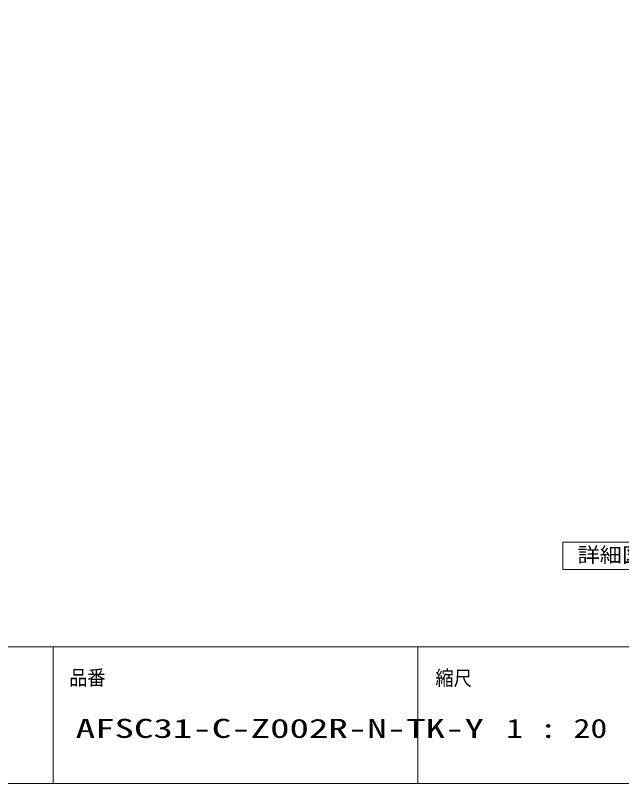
# Model space of a CAD drawing. Units: millimetres, scale not verified. Extents: x -6062 to 6062, y -3045 to 3045.
# Drawn here: x -771 to 559, y -2770 to -1085 of the extents above; entities that cross this region are included whole.
import ezdxf
from ezdxf.enums import TextEntityAlignment as Align

# ---------------------------------------------------------------- set-up
doc = ezdxf.new("R2010")
doc.units = ezdxf.units.MM
doc.header["$LTSCALE"] = 20
doc.layers.add('0-1_2寸法-3', color=7, linetype='Continuous', lineweight=9)
doc.layers.add('0-5_1図面枠', color=7, linetype='Continuous', lineweight=9)
doc.styles.add('ＭＳ ゴシック', font='')
doc.styles.get('ＭＳ ゴシック').set_extended_font_data('MS Gothic')

# ---------------------------------------------------------------- blocks, each defined once
blk = doc.blocks.new('グループ-27')
at = {"layer": '0-1_2寸法-3'}
blk.add_lwpolyline([(44363.7, -44800), (50363.7, -44800), (50363.7, -46000), (44363.7, -46000)], close=True, dxfattribs=at)
at = {"layer": '0-1_2寸法-3', "style": 'ＭＳ ゴシック', "width": 1.1}
blk.add_text('詳細図 1/2', height=650.9, dxfattribs=at).set_placement((44996.8, -45884.4), align=Align.BOTTOM_LEFT)
blk = doc.blocks.new('グループ-63')
at = {"layer": '0-5_1図面枠'}
for p, q in [((-80000, -49400), (80000, -49400)), ((22000, -49400), (22000, -55400)), ((38000, -49400), (38000, -55400))]:
    blk.add_line(p, q, dxfattribs=at)
blk.add_lwpolyline([(-80000, 55400), (80000, 55400), (80000, -55400), (-80000, -55400)], close=True, dxfattribs=at)
blk = doc.blocks.new('図面枠')
at = {"layer": '0-5_1図面枠'}
blk.add_blockref('グループ-63', (0, 0), dxfattribs=at)
at = {"layer": '0-5_1図面枠', "style": 'ＭＳ ゴシック'}
for s, height, width, p in [('品番', 650.9, 0.9, (22696.5, -51268.3)), ('縮尺', 650.9, 0.9, (38765.5, -51291.3)), ('1 : 20', 836.9, 1.3, (41866.9, -53644.8))]:
    blk.add_text(s, height=height, dxfattribs=dict(at, width=width)).set_placement(p, align=Align.BOTTOM_LEFT)

msp = doc.modelspace()

# ---------------------------------------------------------------- block references
at = {"layer": '0-1_2寸法-3', "xscale": 0.05, "yscale": 0.05}
msp.add_blockref('グループ-27', (-1787.5, 0), dxfattribs=at)
at = {"layer": '0-5_1図面枠', "xscale": 0.05, "yscale": 0.05}
msp.add_blockref('図面枠', (-1787.5, 0), dxfattribs=at)

# ---------------------------------------------------------------- texts
at = {"layer": '0-5_1図面枠', "style": 'ＭＳ ゴシック', "width": 1.5}
msp.add_text('AFSC31-C-Z002R-N-TK-Y', height=41.79, dxfattribs=at).set_placement((-638.24, -2682.24), align=Align.BOTTOM_LEFT)

doc.saveas('drawing.dxf')
